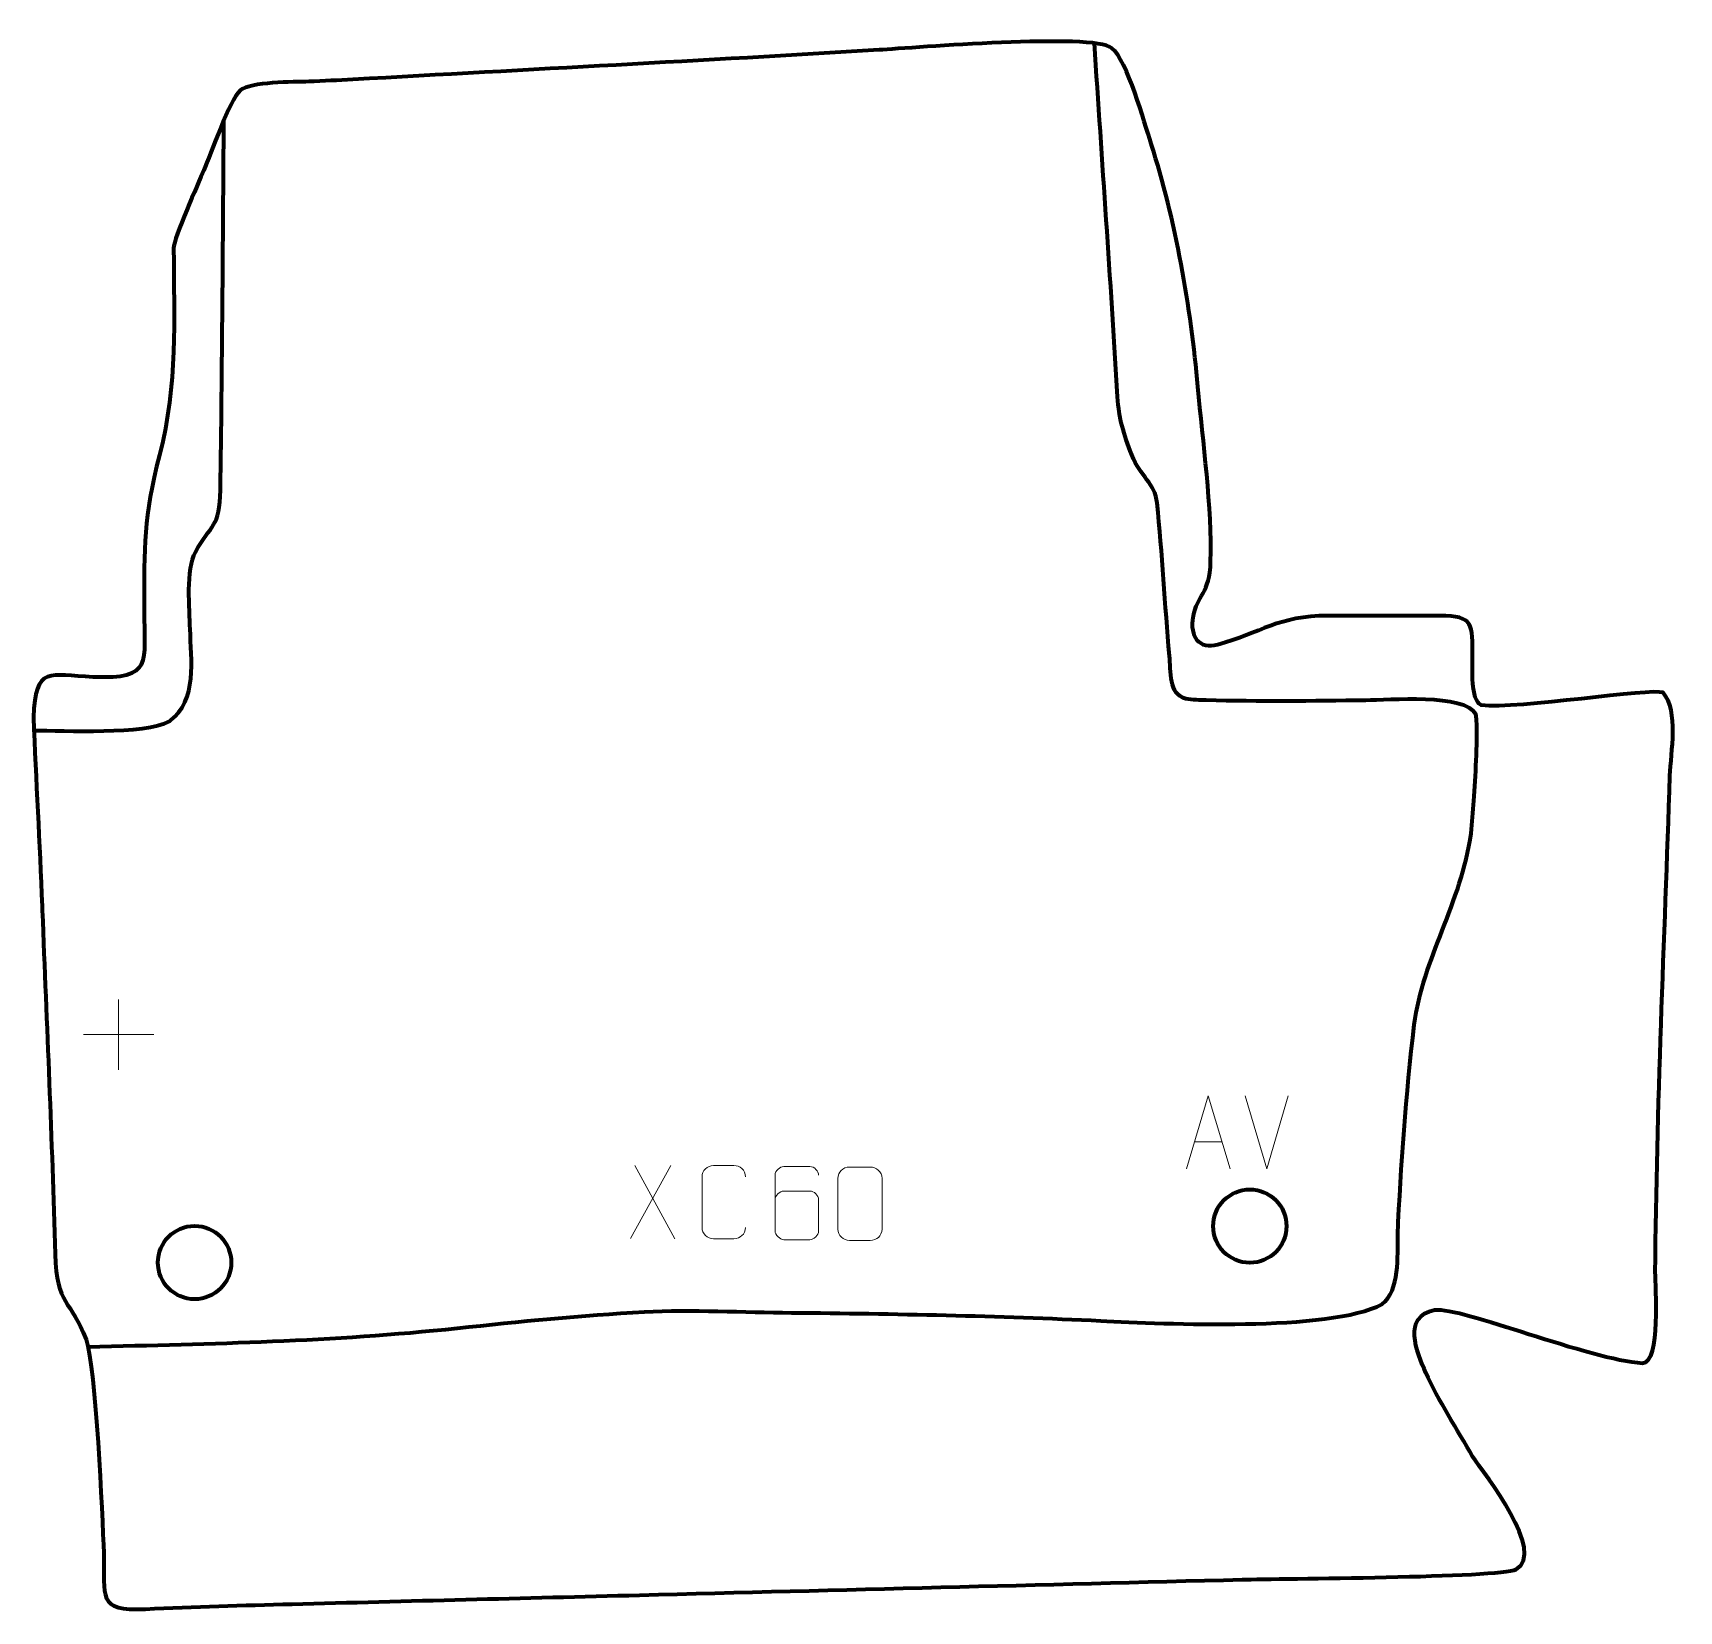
# Model space of a CAD drawing. Header units: millimetres. Extents: x -519 to 42, y 203 to 741.
import ezdxf

# ---------------------------------------------------------------- set-up
doc = ezdxf.new("R2010")
doc.units = ezdxf.units.MM
doc.header["$MEASUREMENT"] = 0
doc.layers.add('layer 1', color=7, linetype='Continuous')
doc.layers.add('layer 2', color=7, linetype='Continuous')

msp = doc.modelspace()

# ---------------------------------------------------------------- linework, layer by layer
at = {"layer": 'layer 1', "color": 142, "lineweight": 200}
for centre in [(-104.459, 333.8485), (-464.355, 321.4129)]:
    msp.add_ellipse(centre, major_axis=(0, 12.5), ratio=1, dxfattribs=at)
at = {"layer": 'layer 1', "color": 142, "lineweight": 158}
for points, knots in [([(-500.7249, 292.6565), (-457.842, 293.787), (-417.6639, 294.4714), (-374.8286, 299.0277), (-374.8286, 299.0277), (-353.5223, 301.294), (-332.3272, 303.4407), (-310.9236, 304.6186), (-310.9236, 304.6186), (-294.9429, 305.4024), (-276.9984, 304.4633), (-260.763, 304.3173), (-260.763, 304.3173), (-225.592, 304.0009), (-190.4753, 303.2415), (-155.3398, 301.5722), (-155.3398, 301.5722), (-133.7387, 300.516), (-77.2772, 297.7871), (-59.3517, 307.2003), (-59.3517, 307.2003), (-53.3259, 311.9968), (-54.0572, 323.7107), (-54.0406, 330.6441), (-54.0406, 330.6441), (-52.9384, 354.6488), (-51.2234, 378.6377), (-48.3803, 402.5028), (-48.3803, 402.5028), (-45.4511, 425.2514), (-32.3232, 443.8973), (-29.0181, 467.8131), (-29.0181, 467.8131), (-28.5991, 471.5058), (-28.3448, 475.2322), (-28.0839, 478.9392), (-28.0839, 478.9392), (-27.5006, 487.4001), (-26.7673, 498.0424), (-27.1569, 506.4703), (-27.1569, 506.4703), (-27.2063, 507.2646), (-27.258, 507.6986), (-27.4215, 508.4609), (-27.4215, 508.4609), (-30.838, 515.4504), (-57.2699, 513.2902), (-64.9556, 513.1854), (-64.9556, 513.1854), (-83.0889, 512.9382), (-101.1859, 512.7392), (-119.3186, 513.2316), (-119.3186, 513.2316), (-121.3481, 513.2894), (-124.2803, 513.3172), (-126.2566, 513.7085), (-126.2566, 513.7085), (-132.2385, 515.3162), (-131.3777, 522.9666), (-131.869, 528.428), (-131.869, 528.428), (-133.4313, 545.7967), (-134.3336, 563.2066), (-136.064, 580.5518), (-136.064, 580.5518), (-136.7885, 587.319), (-141.7802, 589.4063), (-144.7365, 596.9686), (-144.7365, 596.9686), (-147.5464, 604.1563), (-149.0968, 609.1912), (-149.5519, 616.6935), (-149.5519, 616.6935), (-151.9912, 656.9062), (-154.792, 697.1614), (-157.4715, 737.3648)], [0, 0, 0, 0, 0.05, 0.05, 0.05, 0.05, 0.1, 0.1, 0.1, 0.1, 0.15, 0.15, 0.15, 0.15, 0.2, 0.2, 0.2, 0.2, 0.25, 0.25, 0.25, 0.25, 0.3, 0.3, 0.3, 0.3, 0.35, 0.35, 0.35, 0.35, 0.4, 0.4, 0.4, 0.4, 0.45, 0.45, 0.45, 0.45, 0.5, 0.5, 0.5, 0.5, 0.55, 0.55, 0.55, 0.55, 0.6, 0.6, 0.6, 0.6, 0.65, 0.65, 0.65, 0.65, 0.7, 0.7, 0.7, 0.7, 0.75, 0.75, 0.75, 0.75, 0.8, 0.8, 0.8, 0.8, 0.85, 0.85, 0.85, 0.85, 0.9, 0.9, 0.9, 0.9, 1, 1, 1, 1]), ([(-519.4916, 502.9181), (-508.7511, 502.9441), (-481.3969, 501.4074), (-472.8361, 506.1075), (-472.8361, 506.1075), (-463.3075, 513.3357), (-465.5826, 526.9653), (-465.8787, 537.5012), (-465.8787, 537.5012), (-466.0726, 544.3952), (-467.3338, 557.8656), (-464.0502, 563.7666), (-464.0502, 563.7666), (-458.8009, 573.2004), (-455.7051, 572.2574), (-455.531, 584.9365), (-455.531, 584.9365), (-454.9533, 626.9937), (-454.6519, 669.0738), (-454.3589, 711.1345)], [0, 0, 0, 0, 0.16666667, 0.16666667, 0.16666667, 0.16666667, 0.33333333, 0.33333333, 0.33333333, 0.33333333, 0.5, 0.5, 0.5, 0.5, 0.66666667, 0.66666667, 0.66666667, 0.66666667, 1, 1, 1, 1])]:
    msp.add_open_spline(points, degree=3, knots=knots, dxfattribs=at)
at = {"layer": 'layer 1', "color": 250, "lineweight": 9}
for points in [[(-490.2494, 411.1667), (-490.2494, 411.1667), (-490.2494, 387.1888), (-490.2494, 387.1888)], [(-502.2383, 399.1777), (-502.2383, 399.1777), (-478.2604, 399.1777), (-478.2604, 399.1777)], [(-98.7092, 353.3634), (-98.7092, 353.3634), (-106.031, 378.317), (-106.031, 378.317)], [(-91.3873, 378.317), (-91.3873, 378.317), (-98.7091, 353.3634), (-98.7091, 353.3634)], [(-123.3461, 362.6201), (-123.3461, 362.6201), (-113.8504, 362.6201), (-113.8504, 362.6201)], [(-301.9793, 354.5044), (-301.9793, 354.5044), (-315.7199, 329.6086), (-315.7199, 329.6086)], [(-314.2653, 354.5044), (-314.2653, 354.5044), (-300.5247, 329.5509), (-300.5247, 329.5509)]]:
    msp.add_open_spline(points, degree=3, dxfattribs=at)
for points, knots in [([(-126.0687, 353.3707), (-126.0687, 353.3707), (-118.6977, 378.3242), (-118.6977, 378.3242), (-118.6977, 378.3242), (-118.6977, 378.3242), (-111.1278, 353.3707), (-111.1278, 353.3707)], [0, 0, 0, 0, 0.33333333, 0.33333333, 0.33333333, 0.33333333, 1, 1, 1, 1]), ([(-276.4514, 333.3688), (-276.5912, 331.0454), (-278.2684, 329.5658), (-280.4161, 329.555), (-280.4161, 329.555), (-282.748, 329.5554), (-285.0799, 329.5554), (-287.4114, 329.555), (-287.4114, 329.555), (-289.3364, 329.4496), (-291.3085, 331.3341), (-291.2973, 333.3514), (-291.2973, 333.3514), (-291.2969, 339.1215), (-291.2969, 344.8912), (-291.2973, 350.6605), (-291.2973, 350.6605), (-291.2931, 352.7986), (-289.5464, 354.5178), (-287.394, 354.5043), (-287.394, 354.5043), (-285.0683, 354.5043), (-282.7422, 354.5043), (-280.4161, 354.5043), (-280.4161, 354.5043), (-278.4695, 354.5398), (-276.4781, 353.0483), (-276.4514, 350.6107)], [0, 0, 0, 0, 0.125, 0.125, 0.125, 0.125, 0.25, 0.25, 0.25, 0.25, 0.375, 0.375, 0.375, 0.375, 0.5, 0.5, 0.5, 0.5, 0.625, 0.625, 0.625, 0.625, 0.75, 0.75, 0.75, 0.75, 1, 1, 1, 1]), ([(-251.5402, 351.2175), (-251.5643, 352.557), (-252.9205, 354.2102), (-254.4924, 354.1759), (-254.4924, 354.1759), (-257.4772, 354.1756), (-260.4624, 354.1756), (-263.4478, 354.1759), (-263.4478, 354.1759), (-264.6669, 354.1908), (-266.3951, 352.7532), (-266.4001, 351.2175), (-266.4001, 351.2175), (-266.3998, 344.857), (-266.3998, 338.4962), (-266.4001, 332.1355), (-266.4001, 332.1355), (-266.3954, 330.9726), (-264.6669, 329.2015), (-263.4478, 329.1771), (-263.4478, 329.1771), (-260.4624, 329.1774), (-257.4772, 329.1774), (-254.4924, 329.1771), (-254.4924, 329.1771), (-253.2143, 329.2209), (-251.5446, 330.8354), (-251.5402, 332.1355), (-251.5402, 332.1355), (-251.5402, 335.7188), (-251.5402, 339.3019), (-251.5402, 342.8846), (-251.5402, 342.8846), (-251.5787, 344.3628), (-253.1614, 345.7957), (-254.4924, 345.7937), (-254.4924, 345.7937), (-257.4772, 345.794), (-260.4624, 345.794), (-263.4478, 345.7937), (-263.4478, 345.7937), (-264.7773, 345.7987), (-266.4203, 344.2914), (-266.3786, 342.8629)], [0, 0, 0, 0, 0.08333333, 0.08333333, 0.08333333, 0.08333333, 0.16666667, 0.16666667, 0.16666667, 0.16666667, 0.25, 0.25, 0.25, 0.25, 0.33333333, 0.33333333, 0.33333333, 0.33333333, 0.41666667, 0.41666667, 0.41666667, 0.41666667, 0.5, 0.5, 0.5, 0.5, 0.58333333, 0.58333333, 0.58333333, 0.58333333, 0.66666667, 0.66666667, 0.66666667, 0.66666667, 0.75, 0.75, 0.75, 0.75, 0.83333333, 0.83333333, 0.83333333, 0.83333333, 1, 1, 1, 1]), ([(-241.0259, 353.9727), (-238.6598, 353.9727), (-236.2933, 353.9727), (-233.9268, 353.9727), (-233.9268, 353.9727), (-231.9463, 354.0083), (-229.9203, 352.514), (-229.8932, 350.0719), (-229.8932, 350.0719), (-229.8936, 344.3145), (-229.8936, 338.5567), (-229.8932, 332.7985), (-229.8932, 332.7985), (-230.0353, 330.4709), (-231.7417, 328.9886), (-233.9268, 328.9778), (-233.9268, 328.9778), (-236.2992, 328.9782), (-238.6716, 328.9782), (-241.0436, 328.9778), (-241.0436, 328.9778), (-243.0021, 328.8722), (-245.0085, 330.7601), (-244.9971, 332.7811), (-244.9971, 332.7811), (-244.9967, 338.5617), (-244.9967, 344.342), (-244.9971, 350.1218), (-244.9971, 350.1218), (-244.9928, 352.2638), (-243.2157, 353.9863), (-241.0259, 353.9727)], [0, 0, 0, 0, 0.11111111, 0.11111111, 0.11111111, 0.11111111, 0.22222222, 0.22222222, 0.22222222, 0.22222222, 0.33333333, 0.33333333, 0.33333333, 0.33333333, 0.44444444, 0.44444444, 0.44444444, 0.44444444, 0.55555556, 0.55555556, 0.55555556, 0.55555556, 0.66666667, 0.66666667, 0.66666667, 0.66666667, 0.77777778, 0.77777778, 0.77777778, 0.77777778, 1, 1, 1, 1])]:
    msp.add_open_spline(points, degree=3, knots=knots, dxfattribs=at)
at = {"layer": 'layer 2', "color": 242, "lineweight": 158}
msp.add_open_spline([(-410.345, 724.9812), (-350.5393, 728.3402), (-290.7181, 731.4321), (-230.928, 735.0577), (-230.928, 735.0577), (-219.1385, 735.7726), (-157.8593, 740.875), (-151.5441, 735.7212), (-151.5441, 735.7212), (-146.2159, 731.373), (-140.5098, 710.4884), (-138.1117, 703.0483), (-138.1117, 703.0483), (-129.8693, 677.4766), (-124.5108, 646.92), (-122.1605, 620.1049), (-122.1605, 620.1049), (-120.5142, 601.5564), (-117.259, 578.7377), (-117.8266, 560.5247), (-117.8266, 560.5247), (-118.1686, 549.5513), (-122.4406, 548.913), (-123.7065, 541.9916), (-123.7065, 541.9916), (-125.0465, 534.6649), (-121.562, 530.4131), (-115.488, 532.1131), (-115.488, 532.1131), (-100.8241, 536.2173), (-94.5862, 542.1253), (-77.8965, 542.0378), (-77.8965, 542.0378), (-65.0806, 541.9706), (-52.4888, 541.9238), (-39.6668, 542.0603), (-39.6668, 542.0603), (-27.8932, 542.016), (-28.6185, 539.3403), (-28.5036, 527.7002), (-28.5036, 527.7002), (-28.4687, 524.1587), (-29.2833, 513.3968), (-25.55, 511.5092), (-25.55, 511.5092), (-13.1064, 510.142), (32.4249, 517.4084), (36.4823, 515.8389), (36.4823, 515.8389), (41.9246, 509.4802), (39.0898, 495.5894), (38.8259, 487.517), (38.8259, 487.517), (36.9886, 431.1808), (34.2713, 374.303), (33.8126, 317.9852), (33.8126, 317.9852), (33.8435, 313.3379), (35.8193, 287.2432), (29.5036, 287.12), (29.5036, 287.12), (11.4641, 288.2263), (-32.2656, 306.384), (-41.3683, 305.2549), (-41.3683, 305.2549), (-52.5673, 303.172), (-47.6247, 290.9099), (-44.446, 283.8229), (-44.446, 283.8229), (-40.1985, 274.3532), (-33.6661, 264.4837), (-28.4803, 255.2089), (-28.4803, 255.2089), (-24.2674, 249.1415), (-3.0312, 222.4028), (-13.7432, 216.7604), (-13.7432, 216.7604), (-19.1591, 213.9077), (-95.0333, 213.6171), (-107.0298, 213.2886), (-107.0298, 213.2886), (-175.5477, 211.5227), (-244.0656, 209.7567), (-312.5835, 207.9908), (-312.5835, 207.9908), (-352.0939, 206.9725), (-391.6042, 205.9542), (-431.1145, 204.9358), (-431.1145, 204.9358), (-447.9272, 204.5103), (-464.3453, 203.9209), (-481.1419, 203.2215), (-481.1419, 203.2215), (-497.8847, 202.5244), (-494.8999, 207.1473), (-495.3623, 222.2799), (-495.3623, 222.2799), (-495.826, 235.5163), (-498.0038, 285.3222), (-501.3845, 295.1263), (-501.3845, 295.1263), (-506.4916, 308.7234), (-511.4691, 306.6868), (-511.9373, 324.2774), (-511.9373, 324.2774), (-513.0021, 363.3634), (-514.7723, 402.416), (-516.2965, 441.4849), (-516.2965, 441.4849), (-516.2965, 441.4849), (-516.355, 442.9891), (-516.355, 442.9891), (-516.355, 442.9891), (-517.2063, 464.4662), (-518.4721, 485.9555), (-519.329, 507.3978), (-519.329, 507.3978), (-518.6728, 525.2303), (-513.9614, 521.7665), (-498.9047, 521.1422), (-498.9047, 521.1422), (-478.4197, 520.2927), (-481.5942, 525.859), (-481.5279, 544.1299), (-481.5279, 544.1299), (-481.527, 565.6676), (-481.8833, 575.536), (-476.3281, 596.8466), (-476.3281, 596.8466), (-470.0559, 621.5907), (-471.5032, 642.4507), (-471.4999, 667.4617), (-471.4999, 667.4617), (-471.4994, 670.9201), (-463.0755, 689.5351), (-461.2144, 694.0601), (-461.2144, 694.0601), (-459.0335, 699.3625), (-452.1756, 718.3252), (-448.8452, 721.206), (-448.8452, 721.206), (-445.2517, 724.3144), (-430.6531, 724.0491), (-425.4133, 724.2755), (-425.4133, 724.2755), (-420.387, 724.4927), (-415.3691, 724.7076), (-410.345, 724.9812)], degree=3, knots=[0, 0, 0, 0, 0.02631579, 0.02631579, 0.02631579, 0.02631579, 0.05263158, 0.05263158, 0.05263158, 0.05263158, 0.07894737, 0.07894737, 0.07894737, 0.07894737, 0.10526316, 0.10526316, 0.10526316, 0.10526316, 0.13157895, 0.13157895, 0.13157895, 0.13157895, 0.15789474, 0.15789474, 0.15789474, 0.15789474, 0.18421053, 0.18421053, 0.18421053, 0.18421053, 0.21052632, 0.21052632, 0.21052632, 0.21052632, 0.23684211, 0.23684211, 0.23684211, 0.23684211, 0.26315789, 0.26315789, 0.26315789, 0.26315789, 0.28947368, 0.28947368, 0.28947368, 0.28947368, 0.31578947, 0.31578947, 0.31578947, 0.31578947, 0.34210526, 0.34210526, 0.34210526, 0.34210526, 0.36842105, 0.36842105, 0.36842105, 0.36842105, 0.39473684, 0.39473684, 0.39473684, 0.39473684, 0.42105263, 0.42105263, 0.42105263, 0.42105263, 0.44736842, 0.44736842, 0.44736842, 0.44736842, 0.47368421, 0.47368421, 0.47368421, 0.47368421, 0.5, 0.5, 0.5, 0.5, 0.52631579, 0.52631579, 0.52631579, 0.52631579, 0.55263158, 0.55263158, 0.55263158, 0.55263158, 0.57894737, 0.57894737, 0.57894737, 0.57894737, 0.60526316, 0.60526316, 0.60526316, 0.60526316, 0.63157895, 0.63157895, 0.63157895, 0.63157895, 0.65789474, 0.65789474, 0.65789474, 0.65789474, 0.68421053, 0.68421053, 0.68421053, 0.68421053, 0.71052632, 0.71052632, 0.71052632, 0.71052632, 0.73684211, 0.73684211, 0.73684211, 0.73684211, 0.76315789, 0.76315789, 0.76315789, 0.76315789, 0.78947368, 0.78947368, 0.78947368, 0.78947368, 0.81578947, 0.81578947, 0.81578947, 0.81578947, 0.84210526, 0.84210526, 0.84210526, 0.84210526, 0.86842105, 0.86842105, 0.86842105, 0.86842105, 0.89473684, 0.89473684, 0.89473684, 0.89473684, 0.92105263, 0.92105263, 0.92105263, 0.92105263, 0.94736842, 0.94736842, 0.94736842, 0.94736842, 1, 1, 1, 1], dxfattribs=at)

doc.saveas('drawing.dxf')
